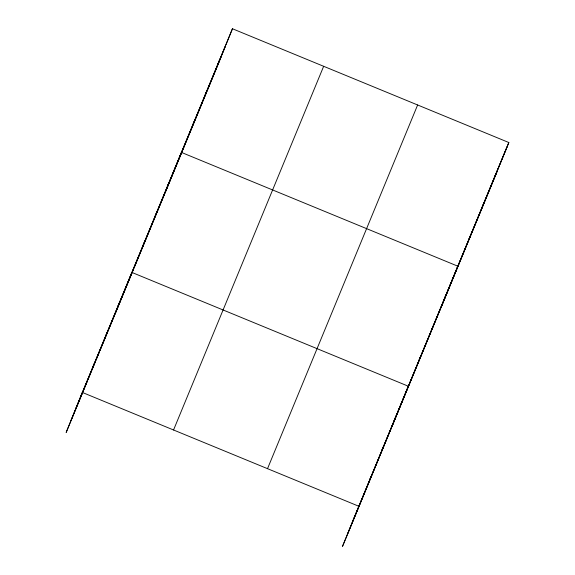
<?xml version="1.0" encoding="UTF-8"?>
<svg xmlns="http://www.w3.org/2000/svg" width="575" height="575" viewBox="0 0 575 575"><rect width="100%" height="100%" fill="white"/><g stroke="black" fill="none" stroke-linecap="round" stroke-linejoin="round"><path stroke-width="0.86" d="M92.999 366.685L94.717 362.43M105.383 336.684L107.101 332.429M117.767 306.676L119.485 302.421M115.697 312.455L131.869 272.421L408.272 386.199L392.092 426.233M142.535 246.668L144.253 242.413M154.919 216.667L156.637 212.412M167.303 186.659L169.021 182.404M192.445 125.745L194.163 121.49M205.203 94.832L206.921 90.577M217.968 63.918L219.686 59.663M225.953 44.814L232.444 28.75L508.839 142.528L342.556 546.25L508.839 142.528M369.402 480.463L371.119 476.208M381.786 450.455L383.503 446.207M394.17 420.454L395.887 416.199M418.938 360.446L420.656 356.191M431.322 330.445L433.04 326.19M443.706 300.438L445.424 296.183M441.629 306.216L457.808 266.182L181.405 152.404L165.55 191.655L202.838 101.329M468.848 239.523L470.566 235.268M481.606 208.61L483.323 204.355M494.363 177.697L496.081 173.442M80.615 396.692L232.444 28.75M75.843 408.502L187.673 137.554M188.011 136.742L225.616 45.626L215.596 70.416M70.926 420.663L82.98 391.474M83.31 390.662L95.694 360.654M96.032 359.849L107.748 331.466M108.078 330.654L182.426 150.535M182.757 149.716L199.884 108.229M200.553 106.605L208.279 87.889M208.617 87.077L221.037 56.975M87.242 381.383L66.161 432.472L82.333 392.438L358.735 506.216M87.917 379.766L88.917 377.329M89.585 375.712L90.929 372.463M91.928 370.034L95.278 361.927M95.946 360.302L99.295 352.195M99.964 350.57L128.081 282.454M128.75 280.83L132.092 272.723M132.76 271.098L133.767 268.669M134.435 267.044L136.11 262.991M136.778 261.366L140.127 253.259M140.796 251.634L152.512 223.258M152.842 222.446L165.226 192.438M203.507 99.698L206.863 91.569M207.539 89.937L210.896 81.801M211.564 80.177L214.921 72.04M173.549 429.985L323.653 66.297M267.519 468.668L417.63 104.981M352.245 522.273L507.121 146.783M347.329 534.441L497.44 170.753"/></g></svg>
